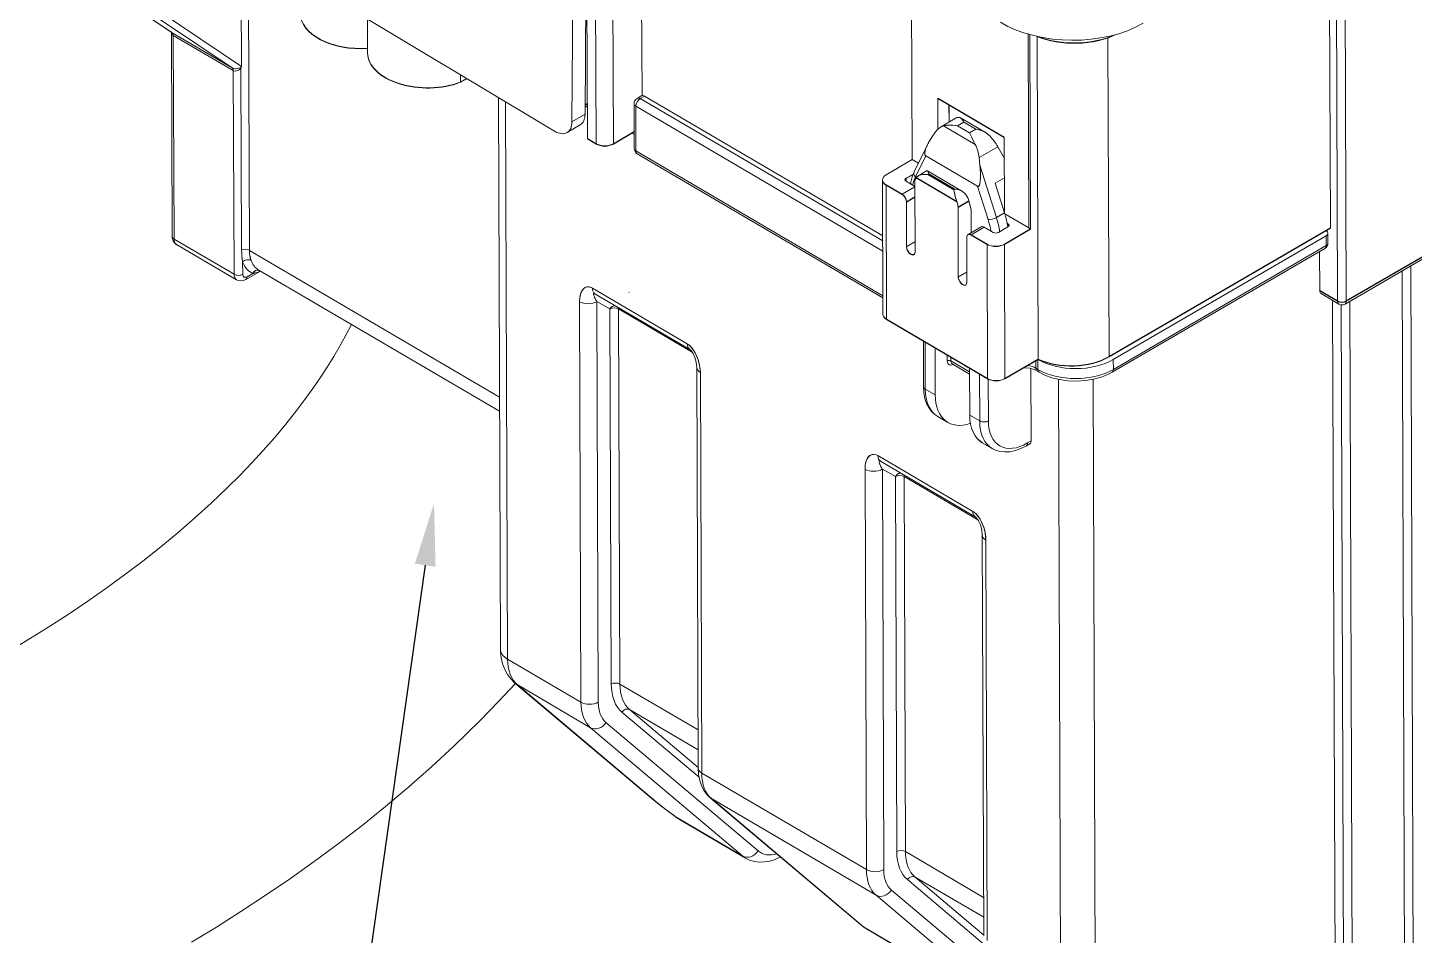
# Model space of a CAD drawing. Header units: inches. Extents: x 47316 to 59086, y 3141 to 11743.
# Drawn here: x 52868.3 to 52923.8, y 10096.9 to 10133.1 of the extents above; entities that cross this region are included whole.
import ezdxf

# ---------------------------------------------------------------- set-up
doc = ezdxf.new("R2010")
doc.units = ezdxf.units.IN
doc.header["$MEASUREMENT"] = 0

msp = doc.modelspace()

# ---------------------------------------------------------------- linework, layer by layer
at = {"color": 0, "lineweight": 15}
for p, q in [((52890.093, 10129.376), (52890.188, 10144.739)), ((52890.71, 10128.686), (52890.653, 10144.46)), ((52890.711, 10128.699), (52890.654, 10144.46)), ((52890.998, 10144.253), (52891.055, 10128.483)), ((52890.999, 10144.253), (52891.056, 10128.496)), ((52868.877, 10141.288), (52889.398, 10128.999)), ((52891.748, 10128.483), (52891.705, 10140.532)), ((52891.749, 10128.496), (52891.705, 10140.532)), ((52890.673, 10139.106), (52890.615, 10129.68)), ((52892.862, 10138.749), (52892.892, 10130.424)), ((52892.862, 10138.749), (52892.892, 10130.424)), ((52920.991, 10138.004), (52921.048, 10122.212)), ((52920.992, 10138.003), (52921.049, 10122.212)), ((52920.371, 10137.642), (52920.416, 10125.125)), ((52920.371, 10137.642), (52920.416, 10125.138)), ((52920.702, 10122.199), (52920.646, 10137.802)), ((52920.702, 10122.212), (52920.646, 10137.802)), ((52874.098, 10132.935), (52868.441, 10136.744)), ((52868.45, 10136.738), (52874.107, 10132.93)), ((52868.45, 10136.738), (52874.107, 10132.93)), ((52876.505, 10131.524), (52870.848, 10135.332)), ((52876.505, 10131.524), (52870.848, 10135.332)), ((52871.149, 10135.44), (52876.876, 10131.584)), ((52871.149, 10135.44), (52876.876, 10131.584)), ((52903.696, 10127.865), (52903.668, 10135.475)), ((52903.696, 10127.865), (52903.668, 10135.475)), ((52876.876, 10131.584), (52876.864, 10135.056)), ((52876.876, 10131.584), (52876.864, 10135.056)), ((52877.193, 10124.236), (52877.154, 10135.086)), ((52877.193, 10124.236), (52877.154, 10135.086)), ((52874.111, 10124.785), (52874.081, 10132.949)), ((52874.092, 10132.9), (52874.082, 10132.948)), ((52874.098, 10132.886), (52874.083, 10132.947)), ((52874.099, 10132.935), (52874.094, 10132.939)), ((52874.107, 10132.93), (52874.098, 10132.935)), ((52874.107, 10132.93), (52874.099, 10132.935)), ((52881.914, 10133.481), (52881.919, 10132.121)), ((52881.914, 10133.48), (52881.919, 10132.134)), ((52874.116, 10132.855), (52874.092, 10132.9)), ((52874.12, 10132.85), (52874.098, 10132.886)), ((52874.107, 10132.93), (52876.505, 10131.524)), ((52874.107, 10132.93), (52876.505, 10131.524)), ((52874.153, 10132.823), (52874.116, 10132.855)), ((52874.153, 10132.823), (52874.12, 10132.85)), ((52874.182, 10124.684), (52874.153, 10132.823)), ((52874.153, 10132.823), (52876.551, 10131.416)), ((52874.153, 10132.823), (52876.551, 10131.416)), ((52874.182, 10124.684), (52874.153, 10132.823)), ((52908.355, 10125.134), (52908.327, 10132.877)), ((52908.355, 10125.134), (52908.327, 10132.877)), ((52908.397, 10132.857), (52908.425, 10125.081)), ((52908.397, 10132.857), (52908.425, 10125.094)), ((52908.731, 10119.879), (52908.685, 10132.786)), ((52908.732, 10119.891), (52908.685, 10132.786)), ((52911.517, 10132.723), (52911.563, 10119.974)), ((52911.517, 10132.723), (52911.563, 10119.987)), ((52876.505, 10131.524), (52876.564, 10131.501)), ((52876.551, 10131.416), (52876.58, 10123.278)), ((52876.58, 10123.278), (52876.551, 10131.416)), ((52876.564, 10131.501), (52876.648, 10131.493)), ((52876.871, 10131.554), (52876.859, 10131.521)), ((52876.871, 10131.554), (52876.859, 10131.521)), ((52876.885, 10124.254), (52876.859, 10131.521)), ((52876.885, 10124.254), (52876.859, 10131.521)), ((52885.639, 10130.95), (52885.638, 10131.25)), ((52885.639, 10130.962), (52885.638, 10131.25)), ((52885.639, 10130.962), (52885.882, 10131.104)), ((52885.639, 10130.95), (52885.893, 10131.097)), ((52887.154, 10130.343), (52887.233, 10108.302)), ((52887.437, 10130.173), (52887.517, 10107.901)), ((52887.437, 10130.173), (52887.517, 10107.901)), ((52892.666, 10130.104), (52892.692, 10130.162)), ((52892.692, 10130.162), (52892.727, 10130.214)), ((52892.887, 10130.421), (52892.696, 10130.31)), ((52892.727, 10130.214), (52892.79, 10130.278)), ((52892.79, 10130.278), (52892.817, 10130.296)), ((52892.817, 10130.296), (52892.818, 10130.297)), ((52892.992, 10130.398), (52892.818, 10130.297)), ((52892.992, 10130.398), (52892.818, 10130.297)), ((52892.818, 10130.297), (52902.516, 10124.611)), ((52892.818, 10130.297), (52902.516, 10124.611)), ((52892.887, 10130.421), (52892.901, 10130.426)), ((52892.901, 10130.426), (52892.942, 10130.421)), ((52892.942, 10130.421), (52892.992, 10130.398)), ((52902.515, 10124.815), (52892.992, 10130.398)), ((52902.515, 10124.815), (52892.992, 10130.398)), ((52904.725, 10129.081), (52904.72, 10130.321)), ((52907.378, 10128.763), (52904.72, 10130.321)), ((52904.724, 10129.082), (52904.72, 10130.308)), ((52907.377, 10128.75), (52904.72, 10130.308)), ((52890.093, 10129.376), (52890.615, 10129.68)), ((52890.705, 10130.107), (52890.617, 10130.055)), ((52890.705, 10130.094), (52890.617, 10130.042)), ((52890.706, 10129.958), (52890.617, 10130.01)), ((52890.706, 10130.039), (52890.658, 10130.067)), ((52890.706, 10130.039), (52890.658, 10130.067)), ((52892.574, 10130.097), (52892.58, 10128.308)), ((52892.645, 10129.997), (52892.65, 10130.05)), ((52892.645, 10129.997), (52892.651, 10128.207)), ((52902.518, 10124.209), (52892.645, 10129.997)), ((52892.645, 10129.997), (52892.651, 10128.207)), ((52902.518, 10124.209), (52892.645, 10129.997)), ((52892.65, 10130.05), (52892.666, 10130.104)), ((52905.165, 10130.047), (52905.168, 10129.356)), ((52905.166, 10130.047), (52905.168, 10129.356)), ((52889.896, 10128.943), (52890.417, 10129.246)), ((52905.459, 10129.525), (52904.825, 10129.156)), ((52904.942, 10129.206), (52905.095, 10129.235)), ((52904.942, 10129.206), (52905.066, 10129.231)), ((52906.217, 10128.459), (52904.942, 10129.206)), ((52906.217, 10128.459), (52904.942, 10129.206)), ((52905.066, 10129.231), (52905.203, 10129.242)), ((52905.095, 10129.235), (52905.265, 10129.241)), ((52905.203, 10129.242), (52905.322, 10129.239)), ((52905.265, 10129.241), (52905.442, 10129.226)), ((52905.322, 10129.239), (52905.505, 10129.215)), ((52905.442, 10129.226), (52905.505, 10129.215)), ((52905.761, 10129.364), (52905.505, 10129.215)), ((52905.761, 10129.364), (52905.505, 10129.215)), ((52905.987, 10128.933), (52905.505, 10129.215)), ((52905.987, 10128.933), (52905.505, 10129.215)), ((52905.582, 10129.547), (52905.527, 10129.549)), ((52905.595, 10129.543), (52905.527, 10129.549)), ((52905.64, 10129.519), (52905.582, 10129.547)), ((52905.632, 10129.525), (52905.595, 10129.543)), ((52906.63, 10128.94), (52905.623, 10129.531)), ((52905.67, 10129.492), (52905.632, 10129.525)), ((52905.675, 10129.487), (52905.64, 10129.519)), ((52905.74, 10129.399), (52905.67, 10129.492)), ((52905.74, 10129.399), (52905.675, 10129.487)), ((52905.761, 10129.364), (52905.74, 10129.399)), ((52905.761, 10129.364), (52905.74, 10129.399)), ((52906.243, 10129.081), (52905.761, 10129.364)), ((52906.243, 10129.081), (52905.761, 10129.364)), ((52906.243, 10129.081), (52905.987, 10128.933)), ((52906.243, 10129.081), (52905.987, 10128.933)), ((52906.304, 10129.068), (52906.243, 10129.081)), ((52906.304, 10129.068), (52906.243, 10129.081)), ((52906.459, 10129.021), (52906.304, 10129.068)), ((52906.489, 10129.009), (52906.304, 10129.068)), ((52891.055, 10128.483), (52890.71, 10128.686)), ((52891.056, 10128.496), (52890.711, 10128.699)), ((52892.578, 10128.966), (52891.748, 10128.483)), ((52892.578, 10128.979), (52891.749, 10128.496)), ((52892.578, 10128.86), (52892.487, 10128.913)), ((52892.578, 10128.941), (52892.556, 10128.954)), ((52892.578, 10128.941), (52892.556, 10128.954)), ((52904.35, 10128.541), (52904.292, 10128.427)), ((52904.397, 10128.623), (52904.318, 10128.481)), ((52904.486, 10128.762), (52904.35, 10128.541)), ((52904.486, 10128.762), (52904.397, 10128.623)), ((52904.486, 10128.762), (52904.626, 10128.967)), ((52904.486, 10128.762), (52904.626, 10128.967)), ((52905.987, 10128.933), (52906.081, 10128.743)), ((52905.987, 10128.933), (52906.081, 10128.743)), ((52906.081, 10128.743), (52906.161, 10128.571)), ((52906.081, 10128.743), (52906.161, 10128.571)), ((52906.161, 10128.571), (52906.217, 10128.459)), ((52906.161, 10128.571), (52906.217, 10128.459)), ((52906.607, 10128.953), (52906.459, 10129.021)), ((52906.587, 10128.963), (52906.489, 10129.009)), ((52906.681, 10128.908), (52906.587, 10128.963)), ((52906.717, 10128.882), (52906.607, 10128.953)), ((52906.751, 10128.855), (52906.681, 10128.908)), ((52906.814, 10128.794), (52906.717, 10128.882)), ((52906.814, 10128.794), (52906.751, 10128.855)), ((52907.377, 10128.75), (52907.388, 10125.723)), ((52907.378, 10128.763), (52907.389, 10125.723)), ((52892.651, 10128.207), (52902.524, 10122.419)), ((52892.651, 10128.207), (52902.524, 10122.419)), ((52892.702, 10128.097), (52892.701, 10128.097)), ((52892.701, 10128.097), (52902.525, 10122.338)), ((52904.307, 10128.458), (52903.775, 10127.377)), ((52904.235, 10128.011), (52903.821, 10127.168)), ((52904.235, 10128.011), (52903.821, 10127.168)), ((52904.212, 10128.214), (52904.197, 10128.124)), ((52904.201, 10128.16), (52904.197, 10128.097)), ((52904.197, 10128.124), (52904.204, 10128.053)), ((52904.197, 10128.097), (52904.206, 10128.048)), ((52904.217, 10128.232), (52904.201, 10128.16)), ((52904.204, 10128.053), (52904.217, 10128.028)), ((52904.206, 10128.048), (52904.235, 10128.011)), ((52904.244, 10128.314), (52904.212, 10128.214)), ((52904.259, 10128.353), (52904.217, 10128.232)), ((52904.217, 10128.028), (52904.235, 10128.011)), ((52906.308, 10126.795), (52904.235, 10128.011)), ((52906.308, 10126.795), (52904.235, 10128.011)), ((52904.292, 10128.427), (52904.244, 10128.314)), ((52904.318, 10128.481), (52904.259, 10128.353)), ((52907.117, 10128.378), (52906.37, 10127.944)), ((52907.117, 10128.378), (52906.37, 10127.944)), ((52906.37, 10127.944), (52906.401, 10127.639)), ((52906.37, 10127.944), (52906.401, 10127.639)), ((52907.38, 10127.908), (52907.117, 10128.378)), ((52907.38, 10127.908), (52907.117, 10128.378)), ((52902.652, 10127.258), (52903.696, 10127.865)), ((52903.696, 10127.865), (52903.944, 10127.72)), ((52904.273, 10127.408), (52903.917, 10127.201)), ((52904.318, 10127.392), (52904.301, 10127.409)), ((52905.701, 10126.588), (52904.301, 10127.409)), ((52904.348, 10127.325), (52904.318, 10127.392)), ((52907.062, 10125.552), (52906.401, 10127.639)), ((52906.422, 10127.344), (52906.401, 10127.639)), ((52906.422, 10127.338), (52906.401, 10127.639)), ((52907.062, 10125.552), (52906.401, 10127.639)), ((52902.527, 10121.684), (52902.507, 10127.054)), ((52902.507, 10127.052), (52902.507, 10127.041)), ((52902.527, 10121.672), (52902.507, 10127.041)), ((52902.649, 10126.841), (52902.669, 10121.471)), ((52902.649, 10126.841), (52903.288, 10126.466)), ((52902.65, 10126.853), (52902.669, 10121.484)), ((52902.65, 10126.853), (52903.288, 10126.479)), ((52903.448, 10127.116), (52903.733, 10127.282)), ((52903.448, 10127.104), (52903.727, 10127.266)), ((52903.448, 10127.116), (52903.449, 10126.994)), ((52903.448, 10127.104), (52903.448, 10126.994)), ((52903.448, 10126.995), (52903.803, 10126.786)), ((52903.646, 10126.959), (52903.635, 10126.885)), ((52903.695, 10127.174), (52903.646, 10126.959)), ((52903.775, 10127.377), (52903.695, 10127.174)), ((52903.813, 10124.187), (52903.803, 10126.971)), ((52903.813, 10124.174), (52903.803, 10126.958)), ((52905.481, 10126.185), (52903.848, 10127.143)), ((52905.481, 10126.172), (52903.848, 10127.13)), ((52903.917, 10127.201), (52904.004, 10127.239)), ((52904.004, 10127.239), (52904.102, 10127.262)), ((52904.102, 10127.262), (52904.275, 10127.271)), ((52904.275, 10127.271), (52904.32, 10127.268)), ((52904.359, 10127.29), (52904.32, 10127.268)), ((52904.32, 10127.268), (52905.356, 10126.66)), ((52904.359, 10127.29), (52904.348, 10127.325)), ((52905.394, 10126.683), (52904.359, 10127.29)), ((52906.361, 10126.807), (52906.382, 10126.846)), ((52906.372, 10126.824), (52906.4, 10126.91)), ((52906.382, 10126.846), (52906.4, 10126.909)), ((52906.4, 10126.909), (52906.413, 10126.989)), ((52906.4, 10126.91), (52906.412, 10126.985)), ((52906.412, 10126.985), (52906.423, 10127.162)), ((52906.413, 10126.989), (52906.423, 10127.155)), ((52906.423, 10127.155), (52906.422, 10127.344)), ((52906.423, 10127.162), (52906.422, 10127.338)), ((52907.383, 10127.135), (52907.01, 10126.918)), ((52907.383, 10127.135), (52907.01, 10126.918)), ((52907.01, 10126.918), (52907.384, 10125.739)), ((52907.01, 10126.918), (52907.384, 10125.739)), ((52903.288, 10126.479), (52903.803, 10126.779)), ((52903.805, 10126.379), (52903.461, 10126.179)), ((52903.805, 10126.366), (52903.461, 10126.166)), ((52905.355, 10126.648), (52905.375, 10126.575)), ((52905.356, 10126.66), (52905.394, 10126.683)), ((52905.356, 10126.66), (52905.375, 10126.587)), ((52905.375, 10126.587), (52905.431, 10126.352)), ((52905.375, 10126.575), (52905.43, 10126.34)), ((52905.43, 10126.34), (52905.461, 10126.23)), ((52905.431, 10126.352), (52905.461, 10126.243)), ((52906.73, 10125.462), (52906.308, 10126.795)), ((52906.308, 10126.795), (52906.33, 10126.789)), ((52906.308, 10126.795), (52906.326, 10126.789)), ((52906.73, 10125.462), (52906.308, 10126.795)), ((52906.326, 10126.789), (52906.343, 10126.792)), ((52906.33, 10126.789), (52906.349, 10126.796)), ((52906.343, 10126.792), (52906.354, 10126.799)), ((52906.349, 10126.796), (52906.361, 10126.807)), ((52906.354, 10126.799), (52906.372, 10126.824)), ((52903.461, 10126.179), (52903.468, 10124.389)), ((52903.461, 10126.166), (52903.467, 10124.376)), ((52905.461, 10126.243), (52905.481, 10126.185)), ((52905.461, 10126.23), (52905.481, 10126.172)), ((52905.963, 10126.212), (52905.528, 10125.959)), ((52905.963, 10126.199), (52905.528, 10125.946)), ((52905.528, 10125.959), (52905.538, 10123.175)), ((52905.528, 10125.946), (52905.538, 10123.162)), ((52905.96, 10126.209), (52905.963, 10126.199)), ((52906.052, 10125.865), (52905.963, 10126.212)), ((52906.051, 10125.852), (52905.963, 10126.199)), ((52906.051, 10125.852), (52906.055, 10124.948)), ((52906.052, 10125.865), (52906.055, 10124.948)), ((52907.062, 10125.552), (52907.384, 10125.739)), ((52907.062, 10125.552), (52907.384, 10125.739)), ((52920.999, 10122.088), (52927.469, 10125.853)), ((52921.048, 10122.199), (52927.518, 10125.964)), ((52921.049, 10122.212), (52927.519, 10125.976)), ((52906.448, 10125.177), (52905.926, 10124.873)), ((52907.524, 10125.174), (52907.141, 10124.951)), ((52907.397, 10125.695), (52908.355, 10125.134)), ((52907.489, 10125.316), (52907.524, 10125.295)), ((52907.492, 10125.302), (52907.524, 10125.283)), ((52907.525, 10125.174), (52907.524, 10125.295)), ((52907.525, 10125.174), (52907.524, 10125.283)), ((52874.114, 10124.734), (52874.111, 10124.785)), ((52874.143, 10124.622), (52874.114, 10124.734)), ((52874.198, 10124.534), (52874.143, 10124.622)), ((52874.182, 10124.684), (52876.58, 10123.278)), ((52874.182, 10124.684), (52876.58, 10123.278)), ((52905.884, 10122.973), (52905.877, 10124.762)), ((52905.883, 10122.96), (52905.877, 10124.75)), ((52906.571, 10125.164), (52906.049, 10124.86)), ((52906.049, 10124.86), (52906.687, 10124.486)), ((52906.049, 10124.847), (52906.687, 10124.473)), ((52906.571, 10125.164), (52906.933, 10124.951)), ((52907.38, 10124.486), (52908.425, 10125.094)), ((52907.38, 10124.473), (52908.425, 10125.081)), ((52920.416, 10125.138), (52911.563, 10119.987)), ((52920.416, 10125.125), (52911.563, 10119.974)), ((52920.24, 10124.822), (52911.736, 10119.873)), ((52920.24, 10124.822), (52911.736, 10119.873)), ((52920.242, 10124.423), (52920.24, 10124.822)), ((52920.242, 10124.423), (52920.241, 10124.822)), ((52920.313, 10124.924), (52920.314, 10124.526)), ((52874.282, 10124.464), (52874.198, 10124.534)), ((52874.282, 10124.464), (52876.68, 10123.058)), ((52877.193, 10124.236), (52887.197, 10118.371)), ((52877.193, 10124.236), (52887.197, 10118.371)), ((52903.811, 10124.577), (52903.467, 10124.376)), ((52903.811, 10124.589), (52903.468, 10124.389)), ((52906.707, 10119.116), (52906.687, 10124.486)), ((52906.706, 10119.104), (52906.687, 10124.473)), ((52907.38, 10124.486), (52907.4, 10119.116)), ((52907.38, 10124.473), (52907.399, 10119.104)), ((52920.193, 10124.313), (52911.688, 10119.365)), ((52911.737, 10119.475), (52920.242, 10124.423)), ((52920.242, 10124.423), (52911.737, 10119.475)), ((52919.973, 10124.186), (52919.99, 10122.616)), ((52919.973, 10124.186), (52919.991, 10122.629)), ((52876.927, 10123.278), (52876.925, 10123.776)), ((52876.927, 10123.278), (52876.925, 10123.776)), ((52923.627, 10123.618), (52923.736, 10093.458)), ((52923.627, 10123.618), (52923.736, 10093.458)), ((52876.58, 10123.278), (52876.599, 10123.268)), ((52876.747, 10123.028), (52876.68, 10123.058)), ((52876.844, 10123.012), (52876.747, 10123.028)), ((52876.944, 10123.025), (52876.844, 10123.012)), ((52876.935, 10123.224), (52876.927, 10123.278)), ((52876.96, 10123.181), (52876.935, 10123.224)), ((52877.052, 10123.07), (52876.944, 10123.025)), ((52877, 10123.159), (52876.96, 10123.181)), ((52877.05, 10123.159), (52877, 10123.159)), ((52877.102, 10123.18), (52877.05, 10123.159)), ((52877.052, 10123.07), (52877.637, 10123.41)), ((52877.102, 10123.18), (52877.329, 10123.313)), ((52877.102, 10123.18), (52877.329, 10123.313)), ((52877.331, 10123.316), (52877.327, 10123.314)), ((52877.331, 10123.316), (52877.327, 10123.314)), ((52877.345, 10123.339), (52877.329, 10123.313)), ((52877.369, 10123.317), (52877.329, 10123.313)), ((52877.369, 10123.317), (52877.329, 10123.313)), ((52877.412, 10123.409), (52877.345, 10123.339)), ((52877.371, 10123.318), (52877.369, 10123.317)), ((52877.371, 10123.318), (52877.369, 10123.317)), ((52877.453, 10123.433), (52877.412, 10123.409)), ((52877.497, 10123.447), (52877.453, 10123.433)), ((52877.539, 10123.45), (52877.497, 10123.447)), ((52877.58, 10123.444), (52877.539, 10123.45)), ((52877.55, 10123.461), (52887.199, 10117.804)), ((52905.882, 10123.375), (52905.538, 10123.175)), ((52905.882, 10123.362), (52905.538, 10123.162)), ((52923.281, 10123.416), (52923.389, 10093.458)), ((52923.282, 10123.417), (52923.39, 10093.458)), ((52890.402, 10122.337), (52890.429, 10122.476)), ((52890.403, 10122.348), (52890.437, 10122.5)), ((52890.429, 10122.476), (52890.476, 10122.597)), ((52890.437, 10122.5), (52890.463, 10122.569)), ((52890.463, 10122.569), (52890.496, 10122.631)), ((52890.476, 10122.597), (52890.528, 10122.676)), ((52890.496, 10122.631), (52890.549, 10122.699)), ((52890.528, 10122.676), (52890.595, 10122.736)), ((52890.549, 10122.699), (52890.615, 10122.748)), ((52890.595, 10122.736), (52890.676, 10122.771)), ((52890.615, 10122.748), (52890.686, 10122.773)), ((52890.676, 10122.771), (52890.755, 10122.777)), ((52890.686, 10122.773), (52890.762, 10122.775)), ((52890.755, 10122.777), (52890.841, 10122.757)), ((52890.762, 10122.775), (52890.835, 10122.759)), ((52890.835, 10122.759), (52890.908, 10122.725)), ((52890.841, 10122.757), (52890.908, 10122.725)), ((52890.908, 10122.725), (52894.704, 10120.499)), ((52890.908, 10122.725), (52894.704, 10120.499)), ((52890.959, 10122.5), (52890.957, 10122.477)), ((52890.958, 10122.497), (52890.957, 10122.477)), ((52890.96, 10122.504), (52890.958, 10122.497)), ((52890.963, 10122.508), (52890.959, 10122.5)), ((52890.964, 10122.51), (52890.96, 10122.504)), ((52890.973, 10122.514), (52890.963, 10122.508)), ((52890.97, 10122.513), (52890.964, 10122.51)), ((52890.981, 10122.514), (52890.97, 10122.513)), ((52890.983, 10122.514), (52890.973, 10122.514)), ((52891.011, 10122.503), (52890.981, 10122.514)), ((52891.011, 10122.503), (52890.983, 10122.514)), ((52891.008, 10122.504), (52894.804, 10120.279)), ((52892.363, 10122.565), (52892.373, 10122.553)), ((52919.99, 10122.616), (52920.702, 10122.199)), ((52919.991, 10122.615), (52919.991, 10122.629)), ((52919.991, 10122.629), (52920.702, 10122.212)), ((52920.041, 10122.505), (52920.752, 10122.089)), ((52890.393, 10122.185), (52890.403, 10122.348)), ((52890.393, 10122.185), (52890.402, 10122.337)), ((52890.451, 10106.181), (52890.393, 10122.185)), ((52890.451, 10106.181), (52890.393, 10122.185)), ((52890.986, 10122.378), (52891.015, 10122.315)), ((52891.086, 10122.185), (52891.61, 10121.892)), ((52891.144, 10106.181), (52891.086, 10122.185)), ((52891.086, 10122.185), (52891.61, 10121.892)), ((52891.144, 10106.181), (52891.086, 10122.185)), ((52891.61, 10121.892), (52891.664, 10121.96)), ((52891.61, 10121.892), (52891.664, 10106.903)), ((52891.61, 10121.891), (52891.664, 10106.903)), ((52891.664, 10121.96), (52891.733, 10122.006)), ((52891.733, 10122.006), (52891.78, 10122.021)), ((52891.78, 10122.021), (52891.825, 10122.025)), ((52891.956, 10121.892), (52892.01, 10106.903)), ((52894.903, 10120.164), (52891.956, 10121.892)), ((52891.956, 10121.892), (52892.01, 10106.903)), ((52894.903, 10120.164), (52891.956, 10121.892)), ((52920.504, 10122.234), (52920.504, 10122.136)), ((52920.504, 10122.234), (52920.504, 10122.136)), ((52920.504, 10122.136), (52920.613, 10091.849)), ((52920.504, 10122.136), (52920.613, 10091.849)), ((52920.956, 10092.234), (52920.849, 10122.057)), ((52920.956, 10092.234), (52920.849, 10122.057)), ((52921.303, 10092.244), (52921.195, 10122.203)), ((52921.303, 10092.244), (52921.195, 10122.202)), ((52902.669, 10121.484), (52906.707, 10119.116)), ((52902.669, 10121.471), (52906.706, 10119.104)), ((52881.055, 10120.85), (52880.823, 10120.429)), ((52881.276, 10121.277), (52881.055, 10120.85)), ((52880.823, 10120.429), (52880.57, 10119.998)), ((52894.704, 10120.499), (52894.771, 10120.453)), ((52894.704, 10120.499), (52894.767, 10120.456)), ((52894.767, 10120.456), (52894.827, 10120.402)), ((52894.771, 10120.453), (52894.836, 10120.394)), ((52894.807, 10120.277), (52894.801, 10120.28)), ((52894.807, 10120.277), (52894.801, 10120.28)), ((52894.866, 10120.216), (52894.804, 10120.278)), ((52894.827, 10120.402), (52894.935, 10120.274)), ((52894.836, 10120.394), (52894.954, 10120.248)), ((52894.932, 10120.116), (52894.866, 10120.216)), ((52894.935, 10120.274), (52894.996, 10120.18)), ((52894.954, 10120.248), (52895.016, 10120.146)), ((52904.147, 10118.794), (52904.141, 10120.608)), ((52904.212, 10120.566), (52904.219, 10118.694)), ((52904.212, 10120.566), (52904.219, 10118.694)), ((52904.609, 10120.334), (52904.615, 10118.461)), ((52904.609, 10120.334), (52904.615, 10118.461)), ((52880.57, 10119.998), (52880.307, 10119.574)), ((52895.006, 10119.954), (52894.932, 10120.116)), ((52894.996, 10120.18), (52895.05, 10120.08)), ((52895.06, 10119.762), (52895.006, 10119.954)), ((52895.016, 10120.146), (52895.07, 10120.04)), ((52895.05, 10120.08), (52895.137, 10119.867)), ((52895.082, 10119.553), (52895.06, 10119.762)), ((52895.07, 10120.04), (52895.152, 10119.822)), ((52895.137, 10119.867), (52895.196, 10119.64)), ((52895.152, 10119.822), (52895.195, 10119.648)), ((52895.195, 10119.648), (52895.219, 10119.479)), ((52895.196, 10119.64), (52895.217, 10119.495)), ((52905.099, 10119.817), (52905.098, 10120.047)), ((52905.099, 10119.817), (52905.098, 10120.047)), ((52905.237, 10119.966), (52905.237, 10119.817)), ((52905.237, 10119.966), (52905.237, 10119.817)), ((52905.99, 10119.375), (52905.237, 10119.817)), ((52905.99, 10119.375), (52905.237, 10119.817)), ((52905.99, 10119.294), (52905.287, 10119.706)), ((52907.399, 10119.104), (52908.731, 10119.879)), ((52907.4, 10119.116), (52908.732, 10119.891)), ((52908.636, 10119.526), (52908.635, 10119.823)), ((52908.636, 10119.526), (52908.635, 10119.823)), ((52908.721, 10119.873), (52908.723, 10119.475)), ((52908.721, 10119.873), (52908.723, 10119.475)), ((52911.736, 10119.873), (52911.737, 10119.475)), ((52911.736, 10119.873), (52911.737, 10119.475)), ((52880.024, 10119.14), (52879.73, 10118.713)), ((52880.307, 10119.574), (52880.024, 10119.14)), ((52895.082, 10119.552), (52895.14, 10103.549)), ((52895.217, 10119.495), (52895.225, 10119.352)), ((52895.219, 10119.479), (52895.225, 10119.352)), ((52895.225, 10119.352), (52895.282, 10103.348)), ((52895.225, 10119.352), (52895.282, 10103.348)), ((52905.996, 10117.652), (52905.989, 10119.524)), ((52905.996, 10117.652), (52905.989, 10119.524)), ((52906.393, 10117.419), (52906.386, 10119.292)), ((52906.393, 10117.419), (52906.386, 10119.292)), ((52906.739, 10117.419), (52906.733, 10119.089)), ((52906.739, 10117.419), (52906.733, 10119.089)), ((52908.195, 10119.547), (52908.164, 10119.549)), ((52908.401, 10119.521), (52908.195, 10119.547)), ((52908.567, 10119.472), (52908.401, 10119.521)), ((52908.44, 10119.512), (52908.45, 10116.621)), ((52908.44, 10119.512), (52908.45, 10116.621)), ((52908.686, 10119.416), (52908.567, 10119.472)), ((52908.723, 10119.475), (52908.636, 10119.526)), ((52908.723, 10119.475), (52908.636, 10119.526)), ((52908.686, 10119.416), (52908.773, 10119.365)), ((52908.773, 10119.365), (52909.001, 10119.249)), ((52909.001, 10119.249), (52909.283, 10119.145)), ((52909.283, 10119.145), (52909.586, 10119.07)), ((52909.543, 10119.078), (52909.63, 10094.936)), ((52909.543, 10119.078), (52909.63, 10094.936)), ((52910.625, 10119.032), (52910.94, 10119.084)), ((52910.929, 10119.081), (52911.016, 10094.936)), ((52910.929, 10119.081), (52911.016, 10094.936)), ((52910.94, 10119.084), (52911.252, 10119.169)), ((52911.252, 10119.169), (52911.518, 10119.276)), ((52911.518, 10119.276), (52911.688, 10119.365)), ((52879.73, 10118.713), (52879.371, 10118.216)), ((52904.147, 10118.794), (52904.163, 10118.543)), ((52904.163, 10118.543), (52904.206, 10118.319)), ((52904.615, 10118.461), (52904.219, 10118.694)), ((52904.615, 10118.461), (52904.219, 10118.694)), ((52909.586, 10119.07), (52909.904, 10119.024)), ((52909.904, 10119.024), (52910.265, 10119.009)), ((52910.265, 10119.009), (52910.625, 10119.032)), ((52879.371, 10118.216), (52879, 10117.729)), ((52904.206, 10118.319), (52904.272, 10118.121)), ((52904.272, 10118.121), (52904.36, 10117.949)), ((52879, 10117.729), (52878.596, 10117.225)), ((52904.36, 10117.949), (52904.471, 10117.798)), ((52904.471, 10117.798), (52904.605, 10117.67)), ((52904.605, 10117.67), (52904.718, 10117.592)), ((52905.115, 10117.36), (52904.718, 10117.592)), ((52906.393, 10117.419), (52905.996, 10117.652)), ((52906.393, 10117.419), (52905.996, 10117.652)), ((52878.596, 10117.225), (52878.18, 10116.731)), ((52878.18, 10116.731), (52877.742, 10116.234)), ((52906.893, 10116.317), (52906.496, 10116.55)), ((52907.019, 10116.255), (52906.893, 10116.317)), ((52908.041, 10116.317), (52907.819, 10116.236)), ((52908.262, 10116.429), (52908.041, 10116.317)), ((52908.401, 10116.51), (52908.262, 10116.429)), ((52908.45, 10116.621), (52908.311, 10116.54)), ((52908.45, 10116.621), (52908.311, 10116.54)), ((52877.293, 10115.746), (52876.809, 10115.242)), ((52877.742, 10116.234), (52877.293, 10115.746)), ((52901.816, 10115.645), (52901.843, 10115.783)), ((52901.818, 10115.655), (52901.851, 10115.807)), ((52901.843, 10115.783), (52901.89, 10115.904)), ((52901.851, 10115.807), (52901.877, 10115.876)), ((52901.877, 10115.876), (52901.91, 10115.938)), ((52901.89, 10115.904), (52901.943, 10115.984)), ((52901.91, 10115.938), (52901.964, 10116.007)), ((52901.943, 10115.984), (52902.01, 10116.044)), ((52901.964, 10116.007), (52902.029, 10116.055)), ((52902.01, 10116.044), (52902.091, 10116.079)), ((52902.029, 10116.055), (52902.1, 10116.08)), ((52902.091, 10116.079), (52902.169, 10116.084)), ((52902.1, 10116.08), (52902.177, 10116.083)), ((52902.169, 10116.084), (52902.255, 10116.064)), ((52902.177, 10116.083), (52902.25, 10116.066)), ((52902.25, 10116.066), (52902.322, 10116.032)), ((52902.255, 10116.064), (52902.322, 10116.032)), ((52902.322, 10116.032), (52906.118, 10113.806)), ((52902.322, 10116.032), (52906.118, 10113.806)), ((52902.372, 10115.804), (52902.371, 10115.785)), ((52902.375, 10115.811), (52902.372, 10115.804)), ((52902.373, 10115.807), (52902.372, 10115.785)), ((52902.377, 10115.815), (52902.373, 10115.807)), ((52902.379, 10115.817), (52902.375, 10115.811)), ((52902.388, 10115.822), (52902.377, 10115.815)), ((52902.385, 10115.821), (52902.379, 10115.817)), ((52902.396, 10115.822), (52902.385, 10115.821)), ((52902.398, 10115.822), (52902.388, 10115.822)), ((52902.425, 10115.81), (52902.396, 10115.822)), ((52902.425, 10115.81), (52902.398, 10115.822)), ((52902.422, 10115.812), (52906.218, 10113.586)), ((52907.203, 10116.2), (52907.019, 10116.255)), ((52907.387, 10116.178), (52907.203, 10116.2)), ((52907.593, 10116.189), (52907.387, 10116.178)), ((52907.819, 10116.236), (52907.593, 10116.189)), ((52876.809, 10115.242), (52876.313, 10114.749)), ((52901.808, 10115.492), (52901.818, 10115.655)), ((52901.808, 10115.492), (52901.816, 10115.645)), ((52901.865, 10099.488), (52901.808, 10115.492)), ((52901.865, 10099.488), (52901.808, 10115.492)), ((52902.401, 10115.685), (52902.43, 10115.622)), ((52902.501, 10115.492), (52903.024, 10115.199)), ((52902.558, 10099.488), (52902.501, 10115.492)), ((52902.501, 10115.492), (52903.024, 10115.199)), ((52902.558, 10099.488), (52902.501, 10115.492)), ((52903.024, 10115.199), (52903.078, 10115.267)), ((52903.024, 10115.199), (52903.079, 10100.211)), ((52903.024, 10115.199), (52903.078, 10100.21)), ((52903.078, 10115.267), (52903.147, 10115.314)), ((52903.147, 10115.314), (52903.194, 10115.329)), ((52903.194, 10115.329), (52903.24, 10115.333)), ((52903.371, 10115.199), (52903.425, 10100.211)), ((52906.317, 10113.472), (52903.371, 10115.199)), ((52903.371, 10115.199), (52903.425, 10100.211)), ((52906.317, 10113.472), (52903.371, 10115.199)), ((52876.313, 10114.749), (52875.672, 10114.138)), ((52875.672, 10114.138), (52875.018, 10113.545)), ((52875.018, 10113.545), (52874.344, 10112.961)), ((52906.118, 10113.806), (52906.186, 10113.76)), ((52906.118, 10113.806), (52906.181, 10113.763)), ((52906.181, 10113.763), (52906.241, 10113.71)), ((52906.186, 10113.76), (52906.251, 10113.701)), ((52906.222, 10113.584), (52906.216, 10113.588)), ((52906.222, 10113.584), (52906.216, 10113.588)), ((52906.281, 10113.523), (52906.219, 10113.586)), ((52906.241, 10113.71), (52906.35, 10113.582)), ((52906.251, 10113.701), (52906.369, 10113.555)), ((52906.35, 10113.582), (52906.411, 10113.488)), ((52906.369, 10113.555), (52906.431, 10113.454)), ((52906.347, 10113.423), (52906.281, 10113.523)), ((52906.421, 10113.261), (52906.347, 10113.423)), ((52906.411, 10113.488), (52906.465, 10113.388)), ((52906.474, 10113.069), (52906.421, 10113.261)), ((52906.431, 10113.454), (52906.484, 10113.347)), ((52906.465, 10113.388), (52906.552, 10113.174)), ((52906.497, 10112.86), (52906.474, 10113.069)), ((52906.484, 10113.347), (52906.566, 10113.129)), ((52906.552, 10113.174), (52906.61, 10112.948)), ((52906.566, 10113.129), (52906.609, 10112.955)), ((52874.344, 10112.961), (52873.65, 10112.386)), ((52906.497, 10112.86), (52906.555, 10096.856)), ((52906.609, 10112.955), (52906.633, 10112.786)), ((52906.61, 10112.948), (52906.631, 10112.803)), ((52906.631, 10112.803), (52906.639, 10112.659)), ((52906.633, 10112.786), (52906.639, 10112.659)), ((52906.639, 10112.659), (52906.697, 10096.656)), ((52906.639, 10112.659), (52906.697, 10096.656)), ((52873.65, 10112.386), (52872.937, 10111.821)), ((52872.937, 10111.821), (52872.208, 10111.267)), ((52872.208, 10111.267), (52871.462, 10110.724)), ((52871.462, 10110.724), (52870.7, 10110.191)), ((52869.946, 10109.684), (52869.18, 10109.189)), ((52870.7, 10110.191), (52869.946, 10109.684)), ((52869.18, 10109.189), (52868.403, 10108.706)), ((52868.403, 10108.706), (52867.615, 10108.234)), ((52887.236, 10108.184), (52887.233, 10108.302)), ((52887.262, 10107.953), (52887.236, 10108.184)), ((52887.319, 10107.707), (52887.262, 10107.953)), ((52887.404, 10107.485), (52887.319, 10107.707)), ((52887.516, 10107.282), (52887.404, 10107.485)), ((52887.517, 10107.901), (52890.451, 10106.181)), ((52887.517, 10107.901), (52890.451, 10106.181)), ((52887.828, 10106.931), (52887.139, 10106.191)), ((52887.642, 10107.113), (52887.516, 10107.282)), ((52887.813, 10106.944), (52887.642, 10107.113)), ((52887.813, 10106.944), (52893.373, 10102.256)), ((52887.902, 10106.881), (52890.836, 10105.16)), ((52887.902, 10106.881), (52893.463, 10102.193)), ((52887.902, 10106.881), (52893.463, 10102.193)), ((52887.902, 10106.881), (52890.836, 10105.16)), ((52892.01, 10106.903), (52895.135, 10105.071)), ((52892.01, 10106.903), (52895.135, 10105.071)), ((52887.139, 10106.191), (52886.435, 10105.467)), ((52892.088, 10105.781), (52895.174, 10103.179)), ((52892.088, 10105.781), (52895.174, 10103.179)), ((52892.396, 10105.883), (52895.141, 10103.568)), ((52892.396, 10105.883), (52895.138, 10104.275)), ((52892.396, 10105.883), (52895.138, 10104.275)), ((52892.396, 10105.883), (52895.141, 10103.568)), ((52886.435, 10105.467), (52885.904, 10104.938)), ((52891.452, 10105.365), (52897.537, 10100.235)), ((52891.452, 10105.365), (52897.537, 10100.235)), ((52885.904, 10104.938), (52885.364, 10104.418)), ((52896.921, 10100.03), (52890.836, 10105.16)), ((52896.921, 10100.03), (52890.836, 10105.16)), ((52885.364, 10104.418), (52884.472, 10103.593)), ((52884.472, 10103.593), (52883.563, 10102.792)), ((52895.14, 10103.549), (52895.156, 10103.294)), ((52895.156, 10103.294), (52895.202, 10103.055)), ((52895.202, 10103.055), (52895.271, 10102.848)), ((52895.282, 10103.348), (52901.865, 10099.488)), ((52895.282, 10103.348), (52901.865, 10099.488)), ((52883.563, 10102.792), (52882.639, 10102.013)), ((52895.271, 10102.848), (52895.37, 10102.655)), ((52895.37, 10102.655), (52895.488, 10102.493)), ((52895.488, 10102.493), (52895.623, 10102.359)), ((52882.639, 10102.013), (52881.7, 10101.257)), ((52893.645, 10102.036), (52893.373, 10102.256)), ((52893.464, 10102.192), (52893.792, 10101.93)), ((52893.464, 10102.192), (52893.809, 10101.917)), ((52894.186, 10101.633), (52893.645, 10102.036)), ((52893.792, 10101.93), (52894.215, 10101.617)), ((52893.809, 10101.917), (52894.215, 10101.617)), ((52901.708, 10097.229), (52895.623, 10102.359)), ((52895.668, 10102.328), (52902.251, 10098.468)), ((52901.752, 10097.198), (52895.668, 10102.328)), ((52895.668, 10102.328), (52902.251, 10098.468)), ((52901.752, 10097.198), (52895.668, 10102.328)), ((52896.921, 10100.03), (52894.215, 10101.617)), ((52896.921, 10100.03), (52894.215, 10101.617)), ((52897.036, 10099.949), (52894.397, 10101.497)), ((52881.7, 10101.257), (52880.747, 10100.522)), ((52880.747, 10100.522), (52879.782, 10099.807)), ((52879.782, 10099.807), (52878.801, 10099.111)), ((52897.196, 10099.871), (52897.036, 10099.949)), ((52897.385, 10099.815), (52897.196, 10099.871)), ((52897.576, 10099.79), (52897.385, 10099.815)), ((52897.795, 10099.796), (52897.576, 10099.79)), ((52897.999, 10099.831), (52897.795, 10099.796)), ((52898.213, 10099.897), (52897.999, 10099.831)), ((52898.428, 10099.994), (52898.213, 10099.897)), ((52903.425, 10100.211), (52906.549, 10098.379)), ((52903.425, 10100.211), (52906.549, 10098.379)), ((52903.811, 10099.19), (52906.556, 10096.876)), ((52903.811, 10099.19), (52906.552, 10097.583)), ((52903.811, 10099.19), (52906.552, 10097.583)), ((52903.811, 10099.19), (52906.556, 10096.876)), ((52878.801, 10099.111), (52877.83, 10098.45)), ((52902.867, 10098.672), (52908.952, 10093.542)), ((52902.867, 10098.672), (52908.952, 10093.542)), ((52903.503, 10099.088), (52906.588, 10096.487)), ((52903.503, 10099.088), (52906.588, 10096.487)), ((52877.83, 10098.45), (52876.859, 10097.814)), ((52908.336, 10093.338), (52902.251, 10098.468)), ((52908.336, 10093.338), (52902.251, 10098.468)), ((52876.859, 10097.814), (52875.877, 10097.195)), ((52875.877, 10097.195), (52874.887, 10096.595)), ((52908.336, 10093.338), (52901.752, 10097.198)), ((52908.336, 10093.338), (52901.752, 10097.198)), ((52908.45, 10093.257), (52901.867, 10097.117))]:
    msp.add_line(p, q, dxfattribs=at)
at = {"color": 7, "lineweight": -2}
msp.add_line((52884.225, 10111.653), (52880.439, 10084.957), dxfattribs=at)
at = {"color": 0, "lineweight": 15}
for centre, radius, start, end in [((52876.632, 10131.77), 0.277, 242.7193, 273.3024), ((52876.628, 10131.58), 0.183, 251.5029, 288.238), ((52876.629, 10131.58), 0.183, 251.2973, 287.9861), ((52876.635, 10131.973), 0.48, 271.5578, 299.439), ((52876.636, 10131.975), 0.482, 271.468, 299.2051), ((52876.568, 10131.769), 0.382, 287.9066, 319.5417), ((52876.569, 10131.767), 0.38, 287.8774, 319.7369), ((52876.794, 10131.582), 0.0823, 340.2826, 1.4401), ((52876.794, 10131.582), 0.0824, 340.2908, 1.4277), ((52892.819, 10130.098), 0.245, 120.2898, 180.2076), ((52905.557, 10129.352), 0.199, 98.6242, 119.5568), ((52905.557, 10129.352), 0.199, 98.6248, 119.5469), ((52905.124, 10127.244), 2.293, 29.6571, 42.5267), ((52905.124, 10127.244), 2.293, 29.6569, 42.5269), ((52892.825, 10128.308), 0.245, 180.2076, 239.5148), ((52892.747, 10128.173), 0.0889, 208.455, 239.0466), ((52904.966, 10127.806), 1.411, 5.627, 27.5715), ((52904.966, 10127.806), 1.411, 5.6271, 27.5714), ((52904.288, 10127.386), 0.0267, 59.8765, 124.6735), ((52904.02, 10127.01), 0.217, 118.3204, 142.1405), ((52904.019, 10126.997), 0.217, 118.3205, 142.1405), ((52905.329, 10125.918), 0.767, 60.9684, 85.1255), ((52905.492, 10126.215), 0.427, 36.8876, 60.7983), ((52879.919, 10124.268), 3.034, 180.2587, 189.3376), ((52879.97, 10124.272), 3.085, 180.3355, 189.2629), ((52878.434, 10124.242), 1.241, 180.2788, 199.2592), ((52878.443, 10124.243), 1.249, 180.3087, 199.1642), ((52920.069, 10124.525), 0.245, 300.2898, 0.2076), ((52877.234, 10124.128), 0.823, 279.6244, 299.2597), ((52877.239, 10124.115), 0.808, 279.4123, 299.4089), ((52891.229, 10122.511), 0.274, 186.9994, 198.0058), ((52891.189, 10122.503), 0.233, 186.3762, 199.3005), ((52891.573, 10122.625), 0.636, 198.2356, 202.8615), ((52891.57, 10122.624), 0.633, 198.2056, 202.8672), ((52892.037, 10122.819), 1.139, 202.7841, 206.2748), ((52892.712, 10123.155), 1.893, 206.3371, 210.8268), ((52892.732, 10123.165), 1.916, 206.3526, 210.7836), ((52891.787, 10121.895), 0.169, 358.8726, 20.7769), ((52920.876, 10122.3), 0.245, 239.614, 300.1942), ((52905.168, 10119.68), 0.153, 63.0751, 116.9616), ((52902.603, 10115.811), 0.233, 186.3762, 199.3005), ((52902.643, 10115.818), 0.274, 186.9994, 198.0058), ((52902.987, 10115.933), 0.636, 198.2356, 202.8615), ((52902.984, 10115.931), 0.633, 198.2056, 202.8672), ((52903.451, 10116.127), 1.139, 202.7841, 206.2748), ((52904.126, 10116.462), 1.893, 206.3371, 210.8268), ((52904.146, 10116.473), 1.916, 206.3526, 210.7836), ((52903.201, 10115.203), 0.169, 358.8726, 20.7769), ((52893.792, 10102.753), 0.65, 229.8757, 239.5609), ((52893.792, 10102.753), 0.65, 229.8842, 239.5608), ((52894.271, 10101.753), 0.147, 234.4721, 247.3817), ((52895.756, 10103.832), 2.702, 234.4772, 239.7613), ((52894.271, 10101.753), 0.147, 234.4808, 247.3876), ((52895.387, 10103.19), 1.962, 233.2901, 239.6838), ((52895.361, 10103.155), 1.918, 233.3073, 239.7666), ((52897.453, 10100.66), 0.824, 229.8348, 239.6006), ((52902.449, 10098.108), 1.149, 229.8501, 239.5365), ((52902.284, 10097.827), 0.824, 229.8348, 239.6006)]:
    msp.add_arc(centre, radius, start, end, dxfattribs=at)
for centre, major_axis, ratio, start_param, end_param in [((52881.65, 10133.715), (-2.412, -0.009), 0.584063, 0, 1.679999), ((52881.65, 10133.702), (-2.412, -0.009), 0.584063, 0, 1.680327), ((52910.087, 10135.019), (-4.042, 0.025), 0.590516, 0.785398, 2.356194), ((52873.979, 10132.721), (0.124, 0.211), 0.577428, 5.509551, 6.247229), ((52873.979, 10132.721), (-0.124, -0.211), 0.577428, 2.367958, 3.105636), ((52910.187, 10134.039), (-2.621, -0.009), 0.584063, 0.945884, 2.266517), ((52910.188, 10134.052), (-2.621, -0.009), 0.584062, 0.97857, 2.234939), ((52884.331, 10132.143), (-2.412, -0.009), 0.584063, 0.00008, 2.142088), ((52884.331, 10132.13), (-2.412, -0.009), 0.584063, 0.00008, 2.142088), ((52876.377, 10131.315), (-0.124, -0.211), 0.577428, 2.367958, 3.105636), ((52876.377, 10131.315), (-0.124, -0.211), 0.577428, 2.367958, 3.105636), ((52892.819, 10130.098), (0.124, 0.211), 0.577428, 0.797162, 2.367958), ((52892.819, 10130.098), (-0.124, 0.212), 0.571654, 5.491127, 6.283234), ((52892.819, 10130.098), (-0.123, 0.212), 0.57048, 5.492075, 6.283229), ((52893.051, 10130.233), (0.17, -0.184), 0.360136, 2.271359, 3.061809), ((52889.924, 10130.093), (0.493, -0.847), 0.570653, 0.000083, 0.768294), ((52892.819, 10130.098), (-0.245, -0.001), 0.584063, 6.276175, 7.062531), ((52892.819, 10130.098), (0.245, 0.001), 0.584072, 3.136535, 3.920953), ((52889.402, 10129.79), (0.493, -0.847), 0.570653, 0.000083, 0.768294), ((52905.178, 10128.228), (0.199, -0.987), 0.698151, 3.195211, 3.737383), ((52905.177, 10128.229), (0.199, -0.986), 0.698467, 3.195577, 3.738053), ((52889.402, 10129.79), (0.493, -0.847), 0.570653, 5.480683, 6.283268), ((52891.404, 10128.699), (0.49, 0.002), 0.584062, 3.920938, 5.491734), ((52891.403, 10128.686), (0.49, 0.002), 0.584063, 3.920938, 5.491734), ((52892.825, 10128.308), (-0.245, -0.001), 0.584063, 0.00003, 0.779345), ((52892.825, 10128.308), (0.245, 0.001), 0.584072, 3.141626, 3.920953), ((52892.825, 10128.308), (-0.124, -0.211), 0.577428, 5.509551, 5.95901), ((52892.825, 10128.308), (-0.124, -0.211), 0.573905, 5.510573, 5.960034), ((52892.825, 10128.308), (-0.124, -0.211), 0.577428, 5.959016, 6.283185), ((52902.997, 10127.056), (0.49, 0.002), 0.584062, 2.350141, 3.141628), ((52902.997, 10127.056), (0.49, 0.002), 0.584062, 3.141628, 3.920938), ((52902.997, 10127.043), (0.49, 0.002), 0.584063, 3.141628, 3.920938), ((52903.552, 10127.056), (-0.147, -0.001), 0.584062, 5.491734, 6.283221), ((52903.552, 10127.043), (-0.147, -0.001), 0.584063, 5.491734, 6.19216), ((52903.552, 10127.056), (-0.147, -0.001), 0.584062, 0.000036, 0.779345), ((52905.244, 10125.611), (-1.109, 1.906), 0.57048, 0.362788, 0.593226), ((52905.244, 10125.611), (-1.109, 1.906), 0.57048, 0.362788, 0.593226), ((52903.995, 10127.269), (-0.22, 0.108), 0.767853, 0.000057, 1.098452), ((52903.995, 10127.269), (-0.22, 0.108), 0.767853, 0.000057, 1.098452), ((52904.148, 10126.756), (-0.246, 0.424), 0.57048, 0.256087, 0.779686), ((52904.148, 10126.769), (-0.246, 0.424), 0.57048, 0.256088, 0.779687), ((52903.289, 10126.28), (-0.123, 0.212), 0.57048, 3.921279, 5.492076), ((52903.288, 10126.267), (-0.123, 0.212), 0.57048, 3.921279, 5.492075), ((52905.618, 10126.414), (0.32, -0.379), 0.413989, 0.707326, 1.377717), ((52905.183, 10126.149), (-0.246, 0.424), 0.57048, 3.921279, 4.444878), ((52905.183, 10126.162), (-0.246, 0.424), 0.57048, 3.921279, 4.444878), ((52905.809, 10125.859), (-1.232, 2.118), 0.57048, 4.076916, 4.338177), ((52905.809, 10125.859), (-1.232, 2.118), 0.57048, 4.076916, 4.338177), ((52906.571, 10124.965), (0.123, -0.212), 0.57048, 2.350483, 3.141626), ((52906.904, 10125.564), (0.234, 0.074), 0.300222, 3.782683, 5.353479), ((52906.904, 10125.564), (0.234, 0.074), 0.300222, 3.782683, 5.353479), ((52905.313, 10125.57), (-1.109, 1.906), 0.57048, 4.107739, 4.338177), ((52905.313, 10125.57), (-1.109, 1.906), 0.57048, 4.107739, 4.338177), ((52905.487, 10125.671), (-1.232, 2.118), 0.57048, 4.076916, 4.338177), ((52905.487, 10125.671), (-1.232, 2.118), 0.57048, 4.076916, 4.338177), ((52907.42, 10125.235), (-0.147, -0.001), 0.584062, 3.141628, 3.920938), ((52907.42, 10125.222), (-0.147, -0.001), 0.584063, 3.197501, 3.920938), ((52907.42, 10125.235), (-0.147, -0.001), 0.584062, 2.350141, 3.141628), ((52874.356, 10124.786), (0.245, 0.001), 0.584063, 3.141654, 3.920938), ((52874.356, 10124.786), (0.245, 0.001), 0.584063, 3.141628, 3.920938), ((52874.53, 10124.887), (0.248, 0.423), 0.577428, 2.367958, 3.153357), ((52874.53, 10124.887), (-0.248, -0.423), 0.577428, 5.509551, 6.294949), ((52906.05, 10124.661), (-0.123, 0.212), 0.57048, 0.000034, 0.779687), ((52906.049, 10124.649), (-0.123, 0.212), 0.57048, 0.000034, 0.779686), ((52906.05, 10124.661), (-0.123, 0.212), 0.57048, 5.492076, 6.283219), ((52906.049, 10124.649), (-0.123, 0.212), 0.57048, 5.492075, 6.283219), ((52907.037, 10125.012), (-0.147, -0.001), 0.584062, 0.779345, 2.350141), ((52910.216, 10126.216), (2.621, 0.009), 0.584062, 3.920938, 3.95833), ((52920.068, 10124.923), (0.245, 0.001), 0.584063, 5.491735, 7.062531), ((52920.068, 10124.923), (0.245, 0.001), 0.584063, 5.493709, 7.062531), ((52877.019, 10124.135), (0.245, 0.001), 0.584063, 0.779345, 2.148784), ((52877.019, 10124.135), (0.245, 0.001), 0.584063, 0.779345, 2.148784), ((52903.64, 10124.275), (-0.123, 0.212), 0.57048, 0.779686, 3.141626), ((52903.64, 10124.288), (-0.123, 0.212), 0.57048, 0.779687, 3.141626), ((52903.64, 10124.275), (-0.123, 0.212), 0.57048, 3.141626, 3.921279), ((52903.64, 10124.288), (-0.123, 0.212), 0.57048, 3.141626, 3.921279), ((52907.035, 10124.688), (0.49, 0.002), 0.584062, 3.920938, 5.491734), ((52907.035, 10124.676), (0.49, 0.002), 0.584063, 3.920938, 5.491734), ((52920.069, 10124.525), (-0.124, 0.212), 0.571654, 3.141641, 3.916238), ((52920.069, 10124.525), (0.124, -0.212), 0.571659, 6.282282, 7.057837), ((52920.069, 10124.525), (-0.245, -0.001), 0.584063, 2.352116, 3.141623), ((52920.069, 10124.525), (0.245, 0.001), 0.584052, 5.493729, 6.28322), ((52877.098, 10123.675), (0.231, 0.081), 0.732992, 0.556966, 2.127763), ((52877.098, 10123.675), (0.231, 0.081), 0.732992, 0.556966, 2.127762), ((52878.245, 10125.042), (0.991, 1.691), 0.577428, 2.685519, 3.216021), ((52878.245, 10125.042), (0.991, 1.691), 0.577428, 2.685519, 3.216021), ((52878.418, 10124.94), (0.867, 1.479), 0.577428, 2.685519, 3.141593), ((52878.418, 10124.94), (0.867, 1.479), 0.577428, 2.685519, 3.141593), ((52876.928, 10123.481), (-0.248, -0.423), 0.577428, 5.509551, 6.294949), ((52876.754, 10123.379), (0.245, 0.001), 0.584063, 3.920938, 5.491734), ((52876.928, 10123.481), (-0.248, -0.423), 0.577428, 5.509551, 6.294949), ((52876.754, 10123.379), (0.245, 0.001), 0.584063, 4.025559, 5.491734), ((52877.101, 10123.379), (-0.124, -0.211), 0.577428, 5.509551, 7.080347), ((52876.929, 10123.282), (0.123, -0.212), 0.57048, 6.277473, 7.062871), ((52876.929, 10123.282), (0.123, -0.212), 0.57048, 6.277473, 7.062871), ((52877.502, 10123.212), (0.096, 0.226), 0.814181, 0.092702, 1.466042), ((52905.711, 10123.061), (-0.123, 0.212), 0.57048, 0.779686, 3.141626), ((52905.711, 10123.074), (-0.123, 0.212), 0.57048, 0.779687, 3.141626), ((52905.711, 10123.074), (-0.123, 0.212), 0.57048, 3.141626, 3.921279), ((52905.711, 10123.061), (-0.123, 0.212), 0.57048, 3.141626, 3.921279), ((52891.256, 10122.927), (-0.248, -0.423), 0.577428, 5.509551, 6.294949), ((52891.256, 10122.927), (-0.248, -0.423), 0.577428, 5.509551, 6.294949), ((52920.164, 10122.717), (-0.122, -0.212), 0.582485, 5.505189, 6.278739), ((52890.741, 10122.387), (0.49, 0.002), 0.584062, 3.920938, 5.491734), ((52890.741, 10122.387), (0.49, 0.002), 0.584062, 3.920938, 5.491734), ((52891.782, 10121.79), (-0.12, -0.214), 0.816385, 3.540464, 4.695758), ((52891.782, 10121.79), (0.245, 0.001), 0.584076, 0.781334, 2.350128), ((52891.782, 10121.79), (-0.245, -0.001), 0.584062, 3.920938, 5.491734), ((52891.782, 10121.79), (0.124, 0.211), 0.573905, 5.510569, 5.869675), ((52920.876, 10122.313), (0.124, 0.211), 0.577428, 2.367958, 2.43287), ((52920.876, 10122.313), (-0.245, -0.001), 0.584062, 0.779345, 2.350141), ((52920.876, 10122.3), (0.124, 0.211), 0.577428, 2.367958, 3.14153), ((52920.876, 10122.3), (-0.245, -0.001), 0.584063, 0.779345, 2.350142), ((52920.876, 10122.3), (-0.123, 0.212), 0.57048, 3.141626, 3.921279), ((52920.876, 10122.313), (-0.123, 0.212), 0.57048, 3.856146, 3.921279), ((52903.017, 10121.686), (-0.49, -0.002), 0.584062, 0.000036, 0.779345), ((52903.017, 10121.674), (-0.49, -0.002), 0.584063, 0.000036, 0.779345), ((52895.052, 10120.701), (-0.248, -0.423), 0.577428, 5.509551, 6.284396), ((52895.052, 10120.701), (-0.248, -0.423), 0.577428, 5.509551, 6.294949), ((52905.168, 10119.776), (-0.098, -0.0004), 0.584063, 3.920938, 5.491734), ((52905.342, 10119.958), (0.173, 0.296), 0.577428, 2.367958, 3.915806), ((52905.342, 10119.958), (0.173, 0.296), 0.577428, 2.367958, 3.915806), ((52905.411, 10119.918), (0.124, 0.211), 0.577428, 2.367958, 3.14153), ((52905.411, 10119.918), (0.124, 0.211), 0.577428, 2.367958, 3.14153), ((52908.115, 10119.222), (0.735, 0.003), 0.584063, 0.779345, 1.294222), ((52908.115, 10119.222), (0.735, 0.003), 0.584063, 0.779345, 1.294222), ((52910.234, 10120.753), (2.131, 0.008), 0.584063, 3.920938, 5.491735), ((52910.234, 10120.753), (2.131, 0.008), 0.584063, 3.920938, 5.491735), ((52910.062, 10120.854), (-2.131, -0.008), 0.584063, 0.894543, 2.350142), ((52910.062, 10120.867), (-2.131, -0.008), 0.584062, 0.894542, 2.350141), ((52895.572, 10119.554), (0.49, 0.002), 0.584062, 3.135964, 3.920938), ((52895.572, 10119.554), (0.49, 0.002), 0.584062, 3.135956, 3.920938), ((52907.054, 10119.306), (-0.49, -0.002), 0.584063, 0.779345, 2.350142), ((52907.055, 10119.319), (-0.49, -0.002), 0.584062, 0.779345, 2.350141), ((52908.81, 10119.627), (-0.124, -0.211), 0.577428, 5.509551, 6.283123), ((52908.81, 10119.627), (-0.124, -0.211), 0.577428, 5.509551, 6.283123), ((52910.236, 10120.356), (-2.131, -0.008), 0.584063, 0.779345, 2.350142), ((52908.897, 10119.576), (-0.124, -0.211), 0.577428, 5.509551, 6.283123), ((52910.236, 10120.356), (-2.131, -0.008), 0.584063, 0.779345, 2.350142), ((52908.897, 10119.576), (-0.124, -0.211), 0.577428, 5.509551, 6.283123), ((52911.564, 10119.577), (-0.123, 0.212), 0.57048, 3.141637, 3.917186), ((52911.564, 10119.577), (-0.123, 0.212), 0.57048, 3.141626, 3.921279), ((52911.564, 10119.577), (-0.123, 0.212), 0.57048, 3.917186, 3.921279), ((52904.392, 10118.795), (0.245, 0.001), 0.584063, 3.141628, 3.920938), ((52904.392, 10118.795), (0.245, 0.001), 0.584063, 3.141623, 3.920938), ((52905.958, 10119.706), (1.239, 2.113), 0.577428, 2.367958, 3.14153), ((52905.958, 10119.706), (1.239, 2.113), 0.577428, 2.367958, 3.14153), ((52906.355, 10119.473), (1.239, 2.113), 0.577428, 2.367958, 3.742718), ((52906.355, 10119.473), (1.239, 2.113), 0.577428, 2.367958, 3.742718), ((52907.736, 10118.664), (-1.24, -2.114), 0.577314, 5.509762, 6.283214), ((52907.735, 10118.664), (1.239, 2.113), 0.577428, 2.367958, 3.14153), ((52906.567, 10117.52), (-0.245, -0.001), 0.584063, 0.779345, 2.350142), ((52906.567, 10117.52), (-0.245, -0.001), 0.584063, 0.779345, 2.350142), ((52908.132, 10118.431), (1.239, 2.113), 0.577428, 2.367958, 3.156447), ((52908.132, 10118.431), (1.239, 2.113), 0.577428, 2.367958, 3.153357), ((52908.304, 10118.33), (1.115, 1.902), 0.577428, 2.367958, 3.938695), ((52908.304, 10118.33), (1.115, 1.902), 0.577428, 2.367958, 3.938695), ((52908.138, 10116.641), (-0.123, 0.212), 0.57048, 3.141626, 3.921279), ((52908.138, 10116.641), (-0.123, 0.212), 0.570515, 3.141626, 3.921308), ((52908.278, 10116.722), (0.123, -0.212), 0.570713, 0.000249, 0.780411), ((52908.278, 10116.722), (0.123, -0.212), 0.57048, 0.000034, 0.779686), ((52902.67, 10116.235), (-0.248, -0.423), 0.577428, 5.509551, 6.294949), ((52902.67, 10116.235), (-0.248, -0.423), 0.577428, 5.509551, 6.294949), ((52902.155, 10115.694), (0.49, 0.002), 0.584062, 3.920938, 5.491734), ((52902.155, 10115.694), (0.49, 0.002), 0.584062, 3.920938, 5.491734), ((52903.197, 10115.098), (-0.12, -0.214), 0.816385, 3.540464, 4.695758), ((52903.197, 10115.098), (0.245, 0.001), 0.584076, 0.781334, 2.350128), ((52903.197, 10115.098), (-0.245, -0.001), 0.584062, 3.920938, 5.491734), ((52903.197, 10115.098), (0.124, 0.211), 0.573905, 5.510569, 5.869675), ((52906.466, 10114.009), (-0.248, -0.423), 0.577428, 5.509551, 6.284396), ((52906.466, 10114.009), (-0.248, -0.423), 0.577428, 5.509551, 6.294949), ((52906.987, 10112.862), (0.49, 0.002), 0.584062, 3.135964, 3.920938), ((52906.987, 10112.862), (0.49, 0.002), 0.584062, 3.135956, 3.920938), ((52888.213, 10108.306), (-0.98, -0.004), 0.584063, 6.277454, 7.062531), ((52888.213, 10108.306), (-0.98, -0.004), 0.584063, 6.277462, 7.062531), ((52889.257, 10108.913), (-1.239, -2.113), 0.577428, 5.509551, 6.184292), ((52889.257, 10108.913), (-1.239, -2.113), 0.577428, 5.509551, 6.184292), ((52888.444, 10107.693), (-0.632, -0.749), 0.812452, 0.000106, 0.137689), ((52888.444, 10107.693), (-0.632, -0.749), 0.812452, 0.000106, 0.137689), ((52891.837, 10106.802), (0.245, 0.001), 0.584062, 0.779345, 2.350141), ((52891.837, 10106.802), (-0.245, -0.001), 0.584062, 3.920938, 5.491734), ((52893.577, 10108.016), (1.363, 2.325), 0.577428, 2.367958, 3.042699), ((52893.577, 10108.016), (1.363, 2.325), 0.577428, 2.367958, 3.042699), ((52893.75, 10107.915), (-1.239, -2.113), 0.577428, 5.509551, 6.184292), ((52893.75, 10107.915), (-1.239, -2.113), 0.577428, 5.509551, 6.184292), ((52890.799, 10106.383), (0.49, 0.002), 0.584062, 3.920938, 5.491734), ((52890.799, 10106.383), (0.49, 0.002), 0.584062, 3.920938, 5.491734), ((52892.19, 10107.193), (-1.239, -2.113), 0.577428, 5.509551, 6.184292), ((52892.19, 10107.193), (-1.239, -2.113), 0.577428, 5.509551, 6.184292), ((52892.535, 10106.991), (0.991, 1.691), 0.577428, 2.367958, 3.042699), ((52892.535, 10106.991), (0.991, 1.691), 0.577428, 2.367958, 3.042699), ((52892.261, 10105.679), (-0.158, -0.187), 0.812452, 3.280297, 4.851093), ((52892.261, 10105.679), (-0.158, -0.187), 0.812452, 3.280297, 4.851093), ((52891.107, 10105.567), (-0.316, -0.375), 0.812452, 0.138704, 1.7095), ((52891.107, 10105.567), (-0.316, -0.375), 0.812452, 0.138704, 1.7095), ((52895.63, 10103.551), (0.49, 0.002), 0.584062, 3.141623, 3.920938), ((52895.63, 10103.551), (0.49, 0.002), 0.584062, 3.141623, 3.920938), ((52897.021, 10104.36), (1.239, 2.113), 0.577428, 2.367958, 3.042699), ((52897.021, 10104.36), (1.239, 2.113), 0.577428, 2.367958, 3.042699), ((52895.939, 10102.734), (0.316, 0.375), 0.812452, 3.141699, 3.279281), ((52895.939, 10102.734), (0.316, 0.375), 0.812452, 3.141699, 3.279281), ((52897.192, 10100.437), (-0.316, -0.375), 0.812452, 0.138705, 1.7095), ((52897.192, 10100.437), (-0.316, -0.375), 0.812452, 0.138705, 1.7095), ((52898.62, 10101.861), (0.991, 1.691), 0.577428, 3.042699, 3.688326), ((52898.62, 10101.861), (0.991, 1.691), 0.577428, 3.042699, 3.688326), ((52903.251, 10100.109), (0.245, 0.001), 0.584062, 0.779345, 2.350141), ((52903.251, 10100.109), (-0.245, -0.001), 0.584062, 3.920938, 5.491734), ((52898.275, 10102.063), (1.239, 2.113), 0.577428, 3.042699, 3.141647), ((52904.992, 10101.324), (1.363, 2.325), 0.577428, 2.367958, 3.042699), ((52904.992, 10101.324), (1.363, 2.325), 0.577428, 2.367958, 3.042699), ((52905.164, 10101.223), (-1.239, -2.113), 0.577428, 5.509551, 6.184292), ((52905.164, 10101.223), (-1.239, -2.113), 0.577428, 5.509551, 6.184292), ((52902.213, 10099.691), (0.49, 0.002), 0.584062, 3.920938, 5.491734), ((52902.213, 10099.691), (0.49, 0.002), 0.584062, 3.920938, 5.491734), ((52903.605, 10100.5), (-1.239, -2.113), 0.577428, 5.509551, 6.184292), ((52903.605, 10100.5), (-1.239, -2.113), 0.577428, 5.509551, 6.184292), ((52903.95, 10100.298), (0.991, 1.691), 0.577428, 2.367958, 3.042699), ((52903.95, 10100.298), (0.991, 1.691), 0.577428, 2.367958, 3.042699), ((52903.675, 10098.987), (-0.158, -0.187), 0.812452, 3.280297, 4.851093), ((52903.675, 10098.987), (-0.158, -0.187), 0.812452, 3.280297, 4.851093), ((52902.522, 10098.874), (-0.316, -0.375), 0.812452, 0.138704, 1.7095), ((52902.522, 10098.874), (-0.316, -0.375), 0.812452, 0.138704, 1.7095), ((52902.023, 10097.604), (0.316, 0.375), 0.812452, 3.141699, 3.279281), ((52902.023, 10097.604), (0.316, 0.375), 0.812452, 3.141699, 3.279281), ((52903.106, 10099.23), (-1.239, -2.113), 0.577428, 6.184292, 6.28252)]:
    msp.add_ellipse(centre, major_axis=major_axis, ratio=ratio, start_param=start_param, end_param=end_param, dxfattribs=at)
at = {"color": 7, "lineweight": -2}
msp.add_solid([(52883.813, 10111.711), (52884.577, 10114.128), (52884.638, 10111.594)], dxfattribs=at)

doc.saveas('drawing.dxf')
